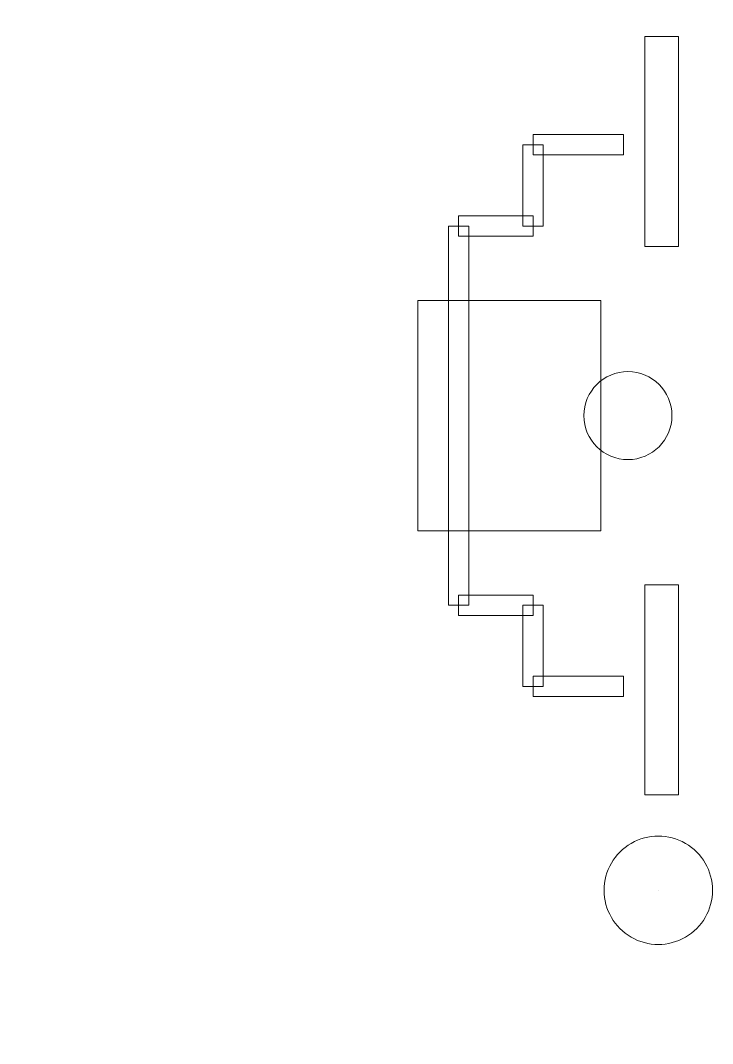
# Model space of a CAD drawing. Header units: millimetres. Extents: x -90 to 99, y -65 to 67.
# Drawn here: x -13.31 to -8.2, y 9.29 to 16.85 of the extents above; entities that cross this region are included whole.
import ezdxf

# ---------------------------------------------------------------- set-up
doc = ezdxf.new("R2010")
doc.units = ezdxf.units.MM
doc.header["$MEASUREMENT"] = 0
for name, color, linetype in [('BG_OUTLINE', 7, 'Continuous'), ('PG_SILKSCREEN_TOP', 7, 'Continuous'), ('PIN_TOP', 7, 'Continuous')]:
    doc.layers.add(name, color=color, linetype=linetype)

msp = doc.modelspace()

# ---------------------------------------------------------------- linework, layer by layer
at = {"layer": 'BG_OUTLINE', "color": 3, "lineweight": 9}
msp.add_open_spline([(-71.7269, -61.8795), (-71.7269, -61.8795), (-71.7343, 42.2681), (-71.7343, 42.2681), (-71.7343, 42.2681), (-71.7348, 43.0066), (-71.4419, 43.715), (-70.92, 44.2375), (-70.92, 44.2375), (-70.3982, 44.76), (-69.6866, 45.0538), (-68.9482, 45.0543), (-68.9482, 45.0543), (-68.9482, 45.0543), (75.2046, 45.0543), (75.2046, 45.0543), (75.2046, 45.0543), (76.8319, 45.0552), (78.1763, 43.7805), (78.2661, 42.1556), (78.2661, 42.1556), (78.2661, 42.1556), (78.2661, 31.2814), (78.2661, 31.2814), (78.2661, 31.2814), (78.2661, 31.2814), (72.2646, 31.2814), (72.2646, 31.2814), (72.2646, 31.2814), (72.2646, 31.2814), (72.2646, 26.9814), (72.2646, 26.9814), (72.2646, 26.9814), (72.2646, 26.9814), (78.2661, 26.9814), (78.2661, 26.9814), (78.2661, 26.9814), (78.2661, 26.9814), (78.2661, 18.6553), (78.2661, 18.6553), (78.2661, 18.6553), (78.2661, 18.6553), (72.2496, 18.6553), (72.2496, 18.6553), (72.2496, 18.6553), (72.2496, 18.6553), (72.2496, 14.3553), (72.2496, 14.3553), (72.2496, 14.3553), (72.2496, 14.3553), (78.2661, 14.3553), (78.2661, 14.3553), (78.2661, 14.3553), (78.2661, 14.3553), (78.2661, 9.255), (78.2661, 9.255), (78.2661, 9.255), (78.2661, 9.255), (72.2648, 9.255), (72.2648, 9.255), (72.2648, 9.255), (72.2648, 9.255), (72.2648, 4.955), (72.2648, 4.955), (72.2648, 4.955), (72.2648, 4.955), (78.2661, 4.955), (78.2661, 4.955), (78.2661, 4.955), (78.2661, 4.955), (78.2661, -3.3762), (78.2661, -3.3762), (78.2661, -3.3762), (78.2661, -3.3762), (72.2445, -3.3762), (72.2445, -3.3762), (72.2445, -3.3762), (72.2445, -3.3762), (72.2445, -7.6762), (72.2445, -7.6762), (72.2445, -7.6762), (72.2445, -7.6762), (78.2661, -7.6762), (78.2661, -7.6762), (78.2661, -7.6762), (78.2661, -7.6762), (78.2661, -12.7615), (78.2661, -12.7615), (78.2661, -12.7615), (78.2661, -12.7615), (72.2651, -12.7615), (72.2651, -12.7615), (72.2651, -12.7615), (72.2651, -12.7615), (72.2651, -17.0615), (72.2651, -17.0615), (72.2651, -17.0615), (72.2651, -17.0615), (78.2661, -17.0615), (78.2661, -17.0615), (78.2661, -17.0615), (78.2661, -17.0615), (78.2661, -25.4097), (78.2661, -25.4097), (78.2661, -25.4097), (78.2661, -25.4097), (72.2656, -25.4097), (72.2656, -25.4097), (72.2656, -25.4097), (72.2656, -25.4097), (72.2656, -29.7097), (72.2656, -29.7097), (72.2656, -29.7097), (72.2656, -29.7097), (78.2661, -29.7097), (78.2661, -29.7097), (78.2661, -29.7097), (78.2661, -29.7097), (78.2661, -34.793), (78.2661, -34.793), (78.2661, -34.793), (78.2661, -34.793), (72.2679, -34.793), (72.2679, -34.793), (72.2679, -34.793), (72.2679, -34.793), (72.2679, -39.0929), (72.2679, -39.0929), (72.2679, -39.0929), (72.2679, -39.0929), (78.2661, -39.0929), (78.2661, -39.0929), (78.2661, -39.0929), (78.2661, -39.0929), (78.2661, -47.4269), (78.2661, -47.4269), (78.2661, -47.4269), (78.2661, -47.4269), (72.2679, -47.4269), (72.2679, -47.4269), (72.2679, -47.4269), (72.2679, -47.4269), (72.2679, -51.7269), (72.2679, -51.7269), (72.2679, -51.7269), (72.2679, -51.7269), (78.2661, -51.7269), (78.2661, -51.7269), (78.2661, -51.7269), (78.2661, -51.7269), (78.2661, -51.8138), (78.2661, -51.8138), (78.2661, -51.8138), (78.2661, -51.8138), (78.2656, -61.8468), (78.2656, -61.8468), (78.2656, -61.8468), (78.2661, -62.6669), (77.9407, -63.4536), (77.3612, -64.0339), (77.3612, -64.0339), (76.7817, -64.6142), (75.9915, -64.9405), (75.1713, -64.941), (75.1713, -64.941), (75.1713, -64.941), (-68.6609, -64.9456), (-68.6609, -64.9456), (-68.6609, -64.9456), (-69.4735, -64.9461), (-70.2531, -64.6237), (-70.8281, -64.0495), (-70.8281, -64.0495), (-71.4031, -63.4752), (-71.7264, -62.6922), (-71.7269, -61.8795)], degree=3, knots=[0, 0, 0, 0, 0.022727, 0.022727, 0.022727, 0.022727, 0.045455, 0.045455, 0.045455, 0.045455, 0.068182, 0.068182, 0.068182, 0.068182, 0.090909, 0.090909, 0.090909, 0.090909, 0.113636, 0.113636, 0.113636, 0.113636, 0.136364, 0.136364, 0.136364, 0.136364, 0.159091, 0.159091, 0.159091, 0.159091, 0.181818, 0.181818, 0.181818, 0.181818, 0.204545, 0.204545, 0.204545, 0.204545, 0.227273, 0.227273, 0.227273, 0.227273, 0.25, 0.25, 0.25, 0.25, 0.272727, 0.272727, 0.272727, 0.272727, 0.295455, 0.295455, 0.295455, 0.295455, 0.318182, 0.318182, 0.318182, 0.318182, 0.340909, 0.340909, 0.340909, 0.340909, 0.363636, 0.363636, 0.363636, 0.363636, 0.386364, 0.386364, 0.386364, 0.386364, 0.409091, 0.409091, 0.409091, 0.409091, 0.431818, 0.431818, 0.431818, 0.431818, 0.454545, 0.454545, 0.454545, 0.454545, 0.477273, 0.477273, 0.477273, 0.477273, 0.5, 0.5, 0.5, 0.5, 0.522727, 0.522727, 0.522727, 0.522727, 0.545455, 0.545455, 0.545455, 0.545455, 0.568182, 0.568182, 0.568182, 0.568182, 0.590909, 0.590909, 0.590909, 0.590909, 0.613636, 0.613636, 0.613636, 0.613636, 0.636364, 0.636364, 0.636364, 0.636364, 0.659091, 0.659091, 0.659091, 0.659091, 0.681818, 0.681818, 0.681818, 0.681818, 0.704545, 0.704545, 0.704545, 0.704545, 0.727273, 0.727273, 0.727273, 0.727273, 0.75, 0.75, 0.75, 0.75, 0.772727, 0.772727, 0.772727, 0.772727, 0.795455, 0.795455, 0.795455, 0.795455, 0.818182, 0.818182, 0.818182, 0.818182, 0.840909, 0.840909, 0.840909, 0.840909, 0.863636, 0.863636, 0.863636, 0.863636, 0.886364, 0.886364, 0.886364, 0.886364, 0.909091, 0.909091, 0.909091, 0.909091, 0.931818, 0.931818, 0.931818, 0.931818, 0.954545, 0.954545, 0.954545, 0.954545, 0.977273, 0.977273, 0.977273, 0.977273, 1, 1, 1, 1], dxfattribs=at)
at = {"layer": 'PG_SILKSCREEN_TOP', "color": 6, "lineweight": 9}
for points, knots in [([(-9.5243, 15.8541), (-9.5243, 15.8541), (-9.5243, 16.0042), (-9.5243, 16.0042), (-9.5243, 16.0042), (-9.5243, 16.0042), (-8.8573, 16.0042), (-8.8573, 16.0042), (-8.8573, 16.0042), (-8.8573, 16.0042), (-8.8573, 15.8541), (-8.8573, 15.8541), (-8.8573, 15.8541), (-8.8573, 15.8541), (-9.5243, 15.8541), (-9.5243, 15.8541)], [0, 0, 0, 0, 0.25, 0.25, 0.25, 0.25, 0.5, 0.5, 0.5, 0.5, 0.75, 0.75, 0.75, 0.75, 1, 1, 1, 1]), ([(-9.4492, 15.3292), (-9.4492, 15.3292), (-9.5993, 15.3292), (-9.5993, 15.3292), (-9.5993, 15.3292), (-9.5993, 15.3292), (-9.5993, 15.9291), (-9.5993, 15.9291), (-9.5993, 15.9291), (-9.5993, 15.9291), (-9.4492, 15.9291), (-9.4492, 15.9291), (-9.4492, 15.9291), (-9.4492, 15.9291), (-9.4492, 15.3292), (-9.4492, 15.3292)], [0, 0, 0, 0, 0.25, 0.25, 0.25, 0.25, 0.5, 0.5, 0.5, 0.5, 0.75, 0.75, 0.75, 0.75, 1, 1, 1, 1]), ([(-10.0742, 15.2541), (-10.0742, 15.2541), (-10.0742, 15.4042), (-10.0742, 15.4042), (-10.0742, 15.4042), (-10.0742, 15.4042), (-9.5243, 15.4042), (-9.5243, 15.4042), (-9.5243, 15.4042), (-9.5243, 15.4042), (-9.5243, 15.2541), (-9.5243, 15.2541), (-9.5243, 15.2541), (-9.5243, 15.2541), (-10.0742, 15.2541), (-10.0742, 15.2541)], [0, 0, 0, 0, 0.25, 0.25, 0.25, 0.25, 0.5, 0.5, 0.5, 0.5, 0.75, 0.75, 0.75, 0.75, 1, 1, 1, 1]), ([(-9.9991, 12.5291), (-9.9991, 12.5291), (-10.1492, 12.5291), (-10.1492, 12.5291), (-10.1492, 12.5291), (-10.1492, 12.5291), (-10.1492, 15.3292), (-10.1492, 15.3292), (-10.1492, 15.3292), (-10.1492, 15.3292), (-9.9991, 15.3292), (-9.9991, 15.3292), (-9.9991, 15.3292), (-9.9991, 15.3292), (-9.9991, 12.5291), (-9.9991, 12.5291)], [0, 0, 0, 0, 0.25, 0.25, 0.25, 0.25, 0.5, 0.5, 0.5, 0.5, 0.75, 0.75, 0.75, 0.75, 1, 1, 1, 1]), ([(-9.5243, 12.6041), (-9.5243, 12.6041), (-9.5243, 12.454), (-9.5243, 12.454), (-9.5243, 12.454), (-9.5243, 12.454), (-10.0742, 12.454), (-10.0742, 12.454), (-10.0742, 12.454), (-10.0742, 12.454), (-10.0742, 12.6041), (-10.0742, 12.6041), (-10.0742, 12.6041), (-10.0742, 12.6041), (-9.5243, 12.6041), (-9.5243, 12.6041)], [0, 0, 0, 0, 0.25, 0.25, 0.25, 0.25, 0.5, 0.5, 0.5, 0.5, 0.75, 0.75, 0.75, 0.75, 1, 1, 1, 1]), ([(-9.4492, 11.9291), (-9.4492, 11.9291), (-9.5993, 11.9291), (-9.5993, 11.9291), (-9.5993, 11.9291), (-9.5993, 11.9291), (-9.5993, 12.5291), (-9.5993, 12.5291), (-9.5993, 12.5291), (-9.5993, 12.5291), (-9.4492, 12.5291), (-9.4492, 12.5291), (-9.4492, 12.5291), (-9.4492, 12.5291), (-9.4492, 11.9291), (-9.4492, 11.9291)], [0, 0, 0, 0, 0.25, 0.25, 0.25, 0.25, 0.5, 0.5, 0.5, 0.5, 0.75, 0.75, 0.75, 0.75, 1, 1, 1, 1]), ([(-8.8573, 12.0042), (-8.8573, 12.0042), (-8.8573, 11.8541), (-8.8573, 11.8541), (-8.8573, 11.8541), (-8.8573, 11.8541), (-9.5243, 11.8541), (-9.5243, 11.8541), (-9.5243, 11.8541), (-9.5243, 11.8541), (-9.5243, 12.0042), (-9.5243, 12.0042), (-9.5243, 12.0042), (-9.5243, 12.0042), (-8.8573, 12.0042), (-8.8573, 12.0042)], [0, 0, 0, 0, 0.25, 0.25, 0.25, 0.25, 0.5, 0.5, 0.5, 0.5, 0.75, 0.75, 0.75, 0.75, 1, 1, 1, 1]), ([(-8.9999, 10.4239), (-8.9999, 10.5669), (-8.9236, 10.699), (-8.7998, 10.7705), (-8.7998, 10.7705), (-8.676, 10.842), (-8.5234, 10.842), (-8.3996, 10.7705), (-8.3996, 10.7705), (-8.2758, 10.699), (-8.1995, 10.5669), (-8.1995, 10.4239)], [0, 0, 0, 0, 0.333333, 0.333333, 0.333333, 0.333333, 0.666667, 0.666667, 0.666667, 0.666667, 1, 1, 1, 1]), ([(-8.1995, 10.4239), (-8.1995, 10.2809), (-8.2758, 10.1488), (-8.3996, 10.0773), (-8.3996, 10.0773), (-8.5234, 10.0059), (-8.676, 10.0059), (-8.7998, 10.0773), (-8.7998, 10.0773), (-8.9236, 10.1488), (-8.9999, 10.2809), (-8.9999, 10.4239)], [0, 0, 0, 0, 0.333333, 0.333333, 0.333333, 0.333333, 0.666667, 0.666667, 0.666667, 0.666667, 1, 1, 1, 1]), ([(-8.5996, 10.4239), (-8.5996, 10.424), (-8.5996, 10.424), (-8.5996, 10.424), (-8.5996, 10.424), (-8.5997, 10.424), (-8.5997, 10.424), (-8.5998, 10.424), (-8.5998, 10.424), (-8.5998, 10.424), (-8.5998, 10.424), (-8.5998, 10.4239)], [0, 0, 0, 0, 0.333333, 0.333333, 0.333333, 0.333333, 0.666667, 0.666667, 0.666667, 0.666667, 1, 1, 1, 1]), ([(-8.5998, 10.4239), (-8.5998, 10.4239), (-8.5998, 10.4238), (-8.5998, 10.4238), (-8.5998, 10.4238), (-8.5997, 10.4238), (-8.5997, 10.4238), (-8.5996, 10.4238), (-8.5996, 10.4238), (-8.5996, 10.4238), (-8.5996, 10.4239), (-8.5996, 10.4239)], [0, 0, 0, 0, 0.333333, 0.333333, 0.333333, 0.333333, 0.666667, 0.666667, 0.666667, 0.666667, 1, 1, 1, 1])]:
    msp.add_open_spline(points, degree=3, knots=knots, dxfattribs=at)
at = {"layer": 'PIN_TOP', "lineweight": 9}
for points in [[(-8.6993, 15.179), (-8.6993, 15.179), (-8.6993, 16.729), (-8.6993, 16.729), (-8.6993, 16.729), (-8.6993, 16.729), (-8.4493, 16.729), (-8.4493, 16.729), (-8.4493, 16.729), (-8.4493, 16.729), (-8.4493, 15.179), (-8.4493, 15.179), (-8.4493, 15.179), (-8.4493, 15.179), (-8.6993, 15.179), (-8.6993, 15.179)], [(-10.3743, 13.0791), (-10.3743, 13.0791), (-10.3743, 14.7791), (-10.3743, 14.7791), (-10.3743, 14.7791), (-10.3743, 14.7791), (-9.0243, 14.7791), (-9.0243, 14.7791), (-9.0243, 14.7791), (-9.0243, 14.7791), (-9.0243, 13.0791), (-9.0243, 13.0791), (-9.0243, 13.0791), (-9.0243, 13.0791), (-10.3743, 13.0791), (-10.3743, 13.0791)], [(-8.4992, 13.9291), (-8.4992, 14.1086), (-8.6447, 14.2541), (-8.8242, 14.2541), (-8.8242, 14.2541), (-9.0037, 14.2541), (-9.1492, 14.1086), (-9.1492, 13.9291), (-9.1492, 13.9291), (-9.1492, 13.7496), (-9.0037, 13.6041), (-8.8242, 13.6041), (-8.8242, 13.6041), (-8.6447, 13.6041), (-8.4992, 13.7496), (-8.4992, 13.9291)], [(-8.6993, 11.1293), (-8.6993, 11.1293), (-8.6993, 12.6792), (-8.6993, 12.6792), (-8.6993, 12.6792), (-8.6993, 12.6792), (-8.4493, 12.6792), (-8.4493, 12.6792), (-8.4493, 12.6792), (-8.4493, 12.6792), (-8.4493, 11.1293), (-8.4493, 11.1293), (-8.4493, 11.1293), (-8.4493, 11.1293), (-8.6993, 11.1293), (-8.6993, 11.1293)]]:
    msp.add_open_spline(points, degree=3, knots=[0, 0, 0, 0, 0.25, 0.25, 0.25, 0.25, 0.5, 0.5, 0.5, 0.5, 0.75, 0.75, 0.75, 0.75, 1, 1, 1, 1], dxfattribs=at)

doc.saveas('drawing.dxf')
